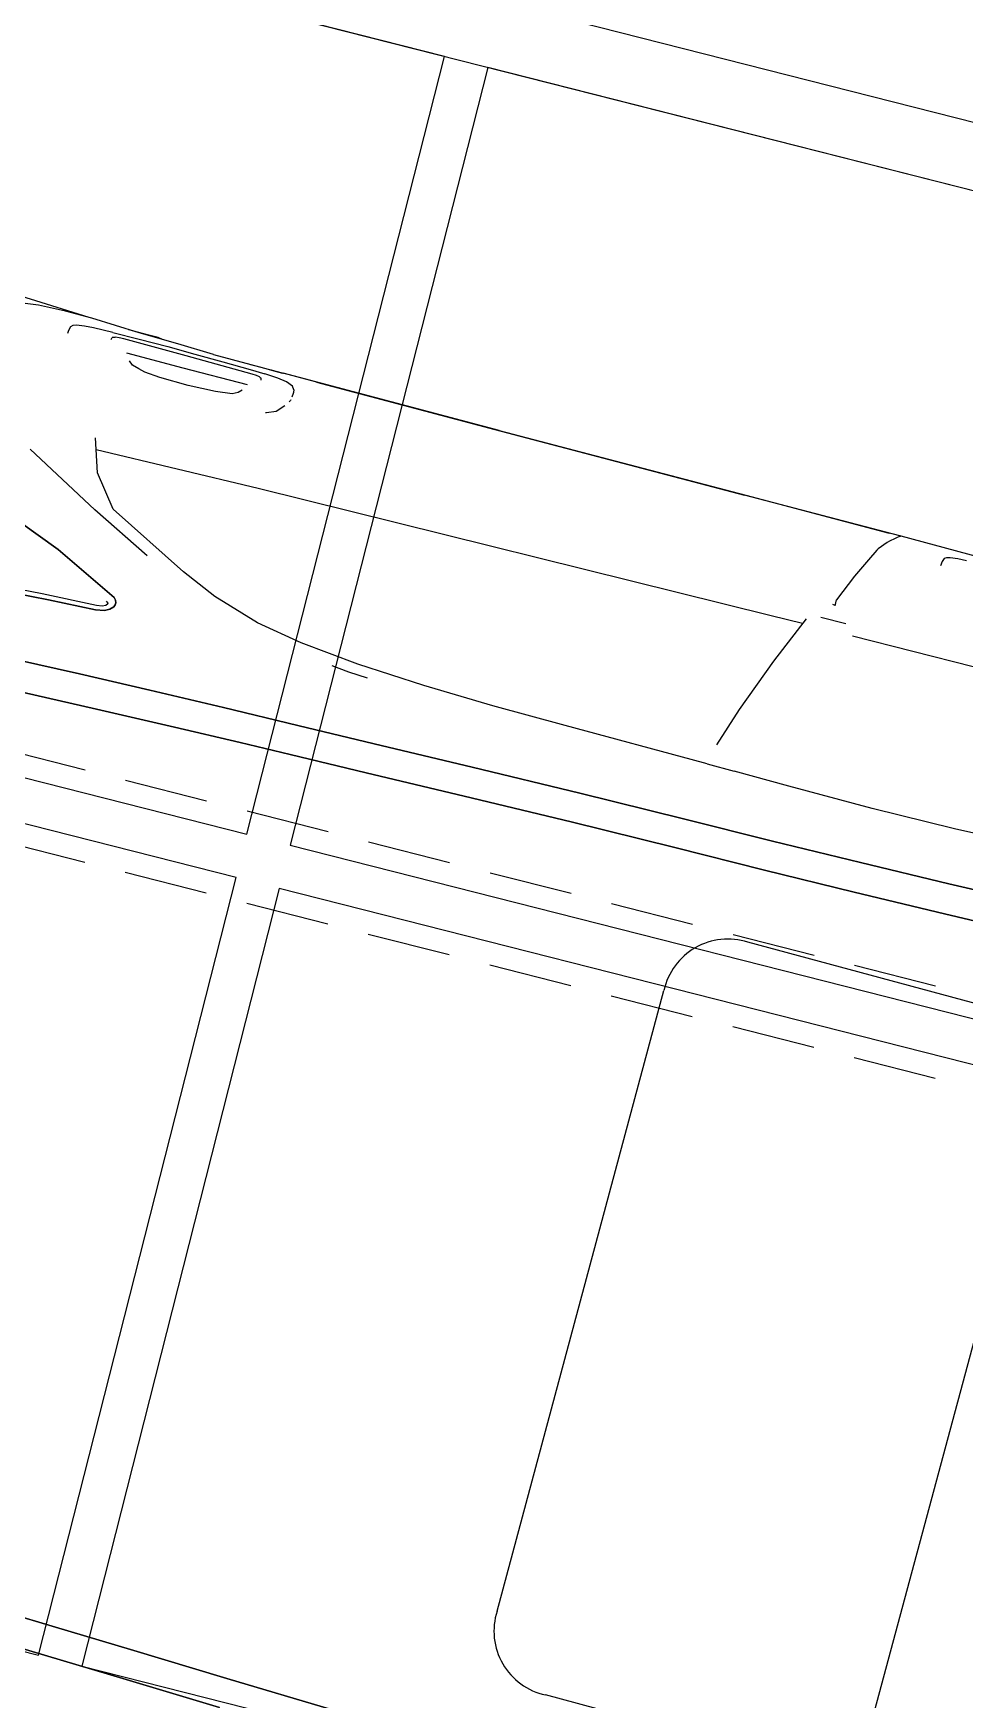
# Model space of a CAD drawing. Header units: inches. Extents: x 6322 to 85903, y -36042 to 7673.
# Drawn here: x 78178.7 to 78220.5, y 1940.3 to 2015.1 of the extents above; entities that cross this region are included whole.
import ezdxf

# ---------------------------------------------------------------- set-up
doc = ezdxf.new("R2010")
doc.units = ezdxf.units.IN
doc.header["$LTSCALE"] = 10
doc.linetypes.add('Amconstr', pattern=[9999, 9999, 0])
doc.linetypes.add('HIDDEN2', pattern=[0.1875, 0.125, -0.0625])
for name, color, linetype in [('ADSK_ASSOC_ENTITY_BACKUPS', 7, 'Continuous'), ('afaq', 6, 'Continuous'), ('CAR1', 250, 'Continuous'), ('PARK LINE', 2, 'Continuous'), ('SHADE I SEC BEAM', 11, 'HIDDEN2'), ('SOLAR PANEL', 10, 'Continuous')]:
    doc.layers.add(name, color=color, linetype=linetype)

# ---------------------------------------------------------------- blocks, each defined once
blk = doc.blocks.new('*U180')
at = {"layer": 'SOLAR PANEL'}
blk.add_lwpolyline([(-39, 18), (-39, -18), (39, -18), (39, 18)], close=True, dxfattribs=at)
blk = doc.blocks.new('*U179')
at = {"layer": 'SOLAR PANEL', "color": 0, "linetype": 'ByBlock', "lineweight": -2}
for p in [(0, 722), (80, 722), (0, 684), (80, 684)]:
    blk.add_blockref('*U180', p, dxfattribs=at)
blk = doc.blocks.new('*U85')
at = {"layer": 'SOLAR PANEL', "xscale": -1, "rotation": 165.7461911174656}
blk.add_blockref('*U179', (-184.487, 86.074), dxfattribs=at)
blk = doc.blocks.new('*U86')
at = {"layer": 'ADSK_ASSOC_ENTITY_BACKUPS', "linetype": 'Amconstr', "lineweight": 25}
blk.add_blockref('*U85', (0, 0), dxfattribs=at)
at = {"layer": 'SOLAR PANEL', "color": 0, "linetype": 'ByBlock', "lineweight": -2}
blk.add_blockref('*U85', (0, 0), dxfattribs=at)
blk = doc.blocks.new('*U83')
at = {"layer": 'SHADE I SEC BEAM', "ltscale": 3}
blk.add_lwpolyline([(-0.492, -1.938), (-232.135, 56.908), (-231.15, 60.784), (0.492, 1.938)], close=True, dxfattribs=at)
blk = doc.blocks.new('*U84')
at = {"layer": 'SHADE I SEC BEAM', "color": 0, "linetype": 'ByBlock', "lineweight": -2}
blk.add_blockref('*U83', (-168.413, -662.943), dxfattribs=at)
blk = doc.blocks.new('*U158')
at = {"layer": 'PARK LINE', "linetype": 'Amconstr', "lineweight": 25}
blk.add_line((-22.292, 5.663), (-218.073, 55.399), dxfattribs=at)
blk = doc.blocks.new('*U159')
at = {"layer": 'PARK LINE', "color": 0, "linetype": 'ByBlock', "lineweight": -2}
blk.add_blockref('*U158', (-182.694, -719.157), dxfattribs=at)
blk = doc.blocks.new('A$C6e495745')
at = {"layer": 'CAR1'}
for p, q in [((126.687, 63.472), (122.158, 63.605)), ((122.158, 63.605), (126.687, 63.472)), ((130.197, 63.375), (126.687, 63.472)), ((126.687, 63.472), (130.197, 63.375)), ((133.634, 63.286), (130.197, 63.375)), ((130.197, 63.375), (133.634, 63.286)), ((117.233, 62.389), (122.175, 62.26)), ((122.175, 62.26), (117.233, 62.389)), ((122.175, 62.26), (126.688, 62.13)), ((126.688, 62.13), (122.175, 62.26)), ((126.688, 62.13), (130.193, 62.034)), ((130.193, 62.034), (126.688, 62.13)), ((130.193, 62.034), (132.498, 61.972)), ((132.498, 61.972), (130.193, 62.034)), ((96.804, 59.26), (108.175, 59.26)), ((93.727, 56.19), (93.727, 27.355)), ((111.252, 56.19), (111.252, 27.355)), ((96.804, 24.285), (108.175, 24.285)), ((139.113, 21.773), (135.528, 21.645)), ((135.528, 21.645), (139.113, 21.773)), ((143.079, 21.924), (139.113, 21.773)), ((139.113, 21.773), (143.079, 21.924)), ((108.298, 20.967), (104.148, 20.877)), ((104.148, 20.877), (108.298, 20.967)), ((112.445, 21.035), (108.298, 20.967)), ((108.298, 20.967), (112.445, 21.035)), ((117.233, 21.129), (112.445, 21.035)), ((112.445, 21.035), (117.233, 21.129)), ((122.175, 21.258), (117.233, 21.129)), ((117.233, 21.129), (122.175, 21.258)), ((126.688, 21.389), (122.175, 21.258)), ((122.175, 21.258), (126.688, 21.389)), ((130.193, 21.484), (126.688, 21.389)), ((126.688, 21.389), (130.193, 21.484)), ((132.498, 21.547), (130.193, 21.484)), ((130.193, 21.484), (132.498, 21.547)), ((135.528, 21.645), (132.498, 21.547)), ((132.498, 21.547), (135.528, 21.645)), ((99.988, 20.765), (95.809, 20.632)), ((95.809, 20.632), (99.988, 20.765)), ((104.148, 20.877), (99.988, 20.765)), ((99.988, 20.765), (104.148, 20.877)), ((130.197, 20.144), (133.634, 20.231)), ((133.634, 20.231), (130.197, 20.144)), ((133.634, 20.231), (137.034, 20.334)), ((137.034, 20.334), (133.634, 20.231)), ((137.034, 20.334), (140.269, 20.446)), ((140.269, 20.446), (137.034, 20.334)), ((140.269, 20.446), (143.207, 20.567)), ((143.207, 20.567), (140.269, 20.446)), ((100.145, 19.407), (104.226, 19.522)), ((104.226, 19.522), (100.145, 19.407)), ((104.226, 19.522), (108.296, 19.616)), ((108.296, 19.616), (104.226, 19.522)), ((108.296, 19.616), (112.407, 19.686)), ((112.407, 19.686), (108.296, 19.616)), ((112.407, 19.686), (117.201, 19.78)), ((117.201, 19.78), (112.407, 19.686)), ((117.201, 19.78), (122.158, 19.912)), ((122.158, 19.912), (117.201, 19.78)), ((122.158, 19.912), (126.687, 20.046)), ((126.687, 20.046), (122.158, 19.912)), ((126.687, 20.046), (130.197, 20.144)), ((130.197, 20.144), (126.687, 20.046)), ((96.003, 19.271), (100.145, 19.407)), ((100.145, 19.407), (96.003, 19.271)), ((127.74, 17.273), (128.618, 17.236)), ((128.618, 17.236), (129.408, 17.147)), ((139.699, 17.292), (139.552, 17.144)), ((139.552, 17.144), (139.699, 17.292)), ((139.925, 17.41), (139.699, 17.292)), ((139.699, 17.292), (139.925, 17.41)), ((140.32, 17.479), (139.925, 17.41)), ((139.925, 17.41), (140.32, 17.479)), ((139.927, 17.177), (140.069, 17.253)), ((140.069, 17.253), (140.32, 17.291)), ((142.468, 17.592), (140.32, 17.479)), ((140.32, 17.479), (142.468, 17.592)), ((140.32, 17.291), (142.814, 17.413)), ((145.345, 17.793), (142.468, 17.592)), ((142.468, 17.592), (145.345, 17.793)), ((142.814, 17.413), (145.689, 17.613)), ((96.689, 16.794), (100.543, 16.971)), ((100.543, 16.971), (104.342, 17.042)), ((104.342, 17.042), (108.215, 17.048)), ((108.215, 17.048), (110.758, 17.036)), ((110.761, 17.036), (110.759, 17.039)), ((112.019, 17.03), (110.761, 17.036)), ((112.019, 17.029), (112.19, 17.028)), ((112.19, 17.028), (118.624, 17.031)), ((118.624, 17.031), (121.984, 17.011)), ((121.984, 17.011), (125.201, 16.94)), ((125.201, 16.94), (128.314, 16.779)), ((128.314, 16.779), (131.016, 16.517)), ((131.016, 16.517), (133.149, 16.162)), ((139.525, 17.046), (139.524, 16.951)), ((139.524, 16.951), (139.525, 17.046)), ((139.525, 16.959), (139.524, 16.951)), ((139.524, 16.951), (139.56, 16.839)), ((139.56, 16.839), (139.524, 16.951)), ((139.552, 17.144), (139.525, 17.046)), ((139.525, 17.046), (139.552, 17.144)), ((139.552, 17.144), (139.551, 17.136)), ((139.56, 16.839), (139.657, 16.731)), ((139.657, 16.731), (139.56, 16.839)), ((139.657, 16.731), (142.645, 15.308)), ((142.645, 15.308), (139.657, 16.731)), ((139.85, 17.079), (139.927, 17.177)), ((139.868, 17.048), (139.861, 17.093)), ((139.964, 16.987), (139.868, 17.048)), ((111.268, 14.301), (111.83, 16.098)), ((133.149, 16.162), (135.309, 15.517)), ((135.309, 15.517), (136.949, 14.817)), ((142.645, 15.308), (144.594, 14.57)), ((144.594, 14.57), (142.645, 15.308)), ((110.346, 11.814), (111.268, 14.301)), ((136.949, 14.817), (140.729, 12.924)), ((138.716, 14.541), (141.506, 13.159)), ((140.729, 12.924), (141.821, 11.531)), ((141.506, 13.159), (145.015, 11.287)), ((109.424, 9.596), (110.346, 11.814)), ((141.821, 11.531), (142.325, 10.029)), ((134.676, 10.338), (142.15, 10.549)), ((101.625, 9.73), (107.203, 9.805)), ((109.527, 9.844), (110.974, 9.868)), ((110.974, 9.868), (134.676, 10.338)), ((107.64, 9.348), (108.8, 9.368)), ((107.823, 7.182), (108.318, 8.418)), ((108.318, 8.694), (108.318, 8.418)), ((108.318, 8.666), (108.395, 8.667)), ((108.395, 8.667), (108.425, 8.668)), ((107.402, 6.304), (107.823, 7.182)), ((134.487, 6.438), (134.805, 6.783)), ((134.805, 6.783), (135.198, 6.954)), ((135.198, 6.954), (135.245, 6.962)), ((107.157, 5.798), (107.402, 6.304)), ((134.271, 5.809), (134.29, 5.985)), ((134.303, 6.108), (134.307, 6.142)), ((134.307, 6.142), (134.352, 6.216)), ((134.486, 6.435), (134.487, 6.438)), ((139.351, 5.984), (136.373, 5.955)), ((136.517, 6.258), (136.661, 6.407)), ((136.661, 6.407), (136.908, 6.527)), ((136.908, 6.527), (137.669, 6.628)), ((137.669, 6.628), (138.91, 6.687)), ((138.91, 6.687), (140.24, 6.674)), ((141.966, 5.983), (139.351, 5.984)), ((140.24, 6.674), (140.947, 6.617)), ((140.947, 6.617), (141.249, 6.539)), ((141.249, 6.539), (141.566, 6.449)), ((141.566, 6.449), (141.749, 6.296)), ((103.141, 5.213), (103.548, 5.235)), ((103.548, 5.235), (103.897, 5.273)), ((103.897, 5.273), (104.056, 5.315)), ((104.056, 5.315), (104.142, 5.378)), ((104.142, 5.378), (104.193, 5.521)), ((104.193, 5.521), (104.214, 5.739)), ((106.282, 4.899), (106.71, 5.265)), ((106.71, 5.265), (106.797, 5.341)), ((106.797, 5.341), (107.113, 5.721)), ((107.113, 5.721), (107.129, 5.74)), ((107.129, 5.74), (107.157, 5.798)), ((134.273, 5.767), (134.271, 5.809)), ((134.29, 5.64), (134.272, 5.75)), ((134.29, 5.64), (134.385, 5.493)), ((134.385, 5.493), (134.692, 5.386)), ((134.692, 5.386), (135.116, 5.33)), ((135.116, 5.33), (135.733, 5.294)), ((136.42, 5.277), (135.733, 5.294)), ((135.815, 5.603), (135.833, 5.518)), ((135.885, 5.491), (135.833, 5.518)), ((135.885, 5.491), (135.932, 5.479)), ((135.932, 5.479), (136.072, 5.454)), ((136.072, 5.454), (136.277, 5.446)), ((136.277, 5.446), (139.345, 5.422)), ((137.693, 5.254), (136.42, 5.277)), ((138.994, 5.245), (137.693, 5.254)), ((140.246, 5.238), (138.994, 5.245)), ((139.345, 5.422), (142.248, 5.417)), ((140.923, 5.24), (140.246, 5.238)), ((141.579, 5.243), (140.923, 5.24)), ((142.798, 5.261), (141.579, 5.243)), ((142.248, 5.417), (142.459, 5.422)), ((142.459, 5.422), (142.632, 5.444)), ((142.632, 5.444), (142.724, 5.48)), ((142.692, 5.454), (142.641, 5.447)), ((142.775, 5.493), (142.692, 5.454)), ((142.724, 5.48), (142.775, 5.493)), ((142.791, 5.586), (142.775, 5.493)), ((142.798, 5.261), (143.696, 5.29)), ((143.696, 5.29), (144.103, 5.321)), ((144.103, 5.321), (144.451, 5.372)), ((144.451, 5.372), (144.611, 5.428)), ((144.611, 5.428), (144.697, 5.513)), ((144.697, 5.513), (144.747, 5.701)), ((144.747, 5.701), (144.759, 5.835)), ((106.282, 4.899), (93.592, 4.92)), ((106.316, 4.912), (106.296, 4.911)), ((106.316, 4.911), (106.307, 4.921)), ((106.319, 4.911), (106.316, 4.911)), ((106.319, 4.911), (113.538, 4.949)), ((113.473, 4.945), (106.814, 4.914)), ((124.916, 5.004), (113.473, 4.945)), ((125.113, 5.014), (113.538, 4.949)), ((124.916, 5.004), (134.942, 5.037)), ((133.398, 5.045), (125.113, 5.014)), ((125.125, 5.016), (134.371, 5.048)), ((125.14, 5.016), (125.125, 5.016)), ((134.371, 5.048), (134.966, 5.049)), ((136.449, 5.042), (134.942, 5.037)), ((135.487, 5.049), (134.966, 5.049)), ((134.966, 5.049), (135.502, 5.049)), ((135.487, 5.049), (134.966, 5.049)), ((136.026, 5.047), (135.487, 5.049)), ((135.487, 5.049), (135.502, 5.049)), ((136.454, 5.043), (136.026, 5.047)), ((138.187, 5.042), (136.449, 5.042)), ((138.187, 5.042), (139.85, 5.008)), ((139.85, 5.008), (141.66, 4.975)), ((140.558, 4.995), (140.776, 4.958)), ((140.776, 4.958), (141.21, 4.958)), ((141.21, 4.958), (142.137, 4.958)), ((141.66, 4.975), (143.879, 4.895)), ((143.879, 4.895), (145.1, 4.89)), ((143.994, 4.895), (146.501, 4.794)), ((145.1, 4.89), (146.338, 4.948)), ((146.338, 4.948), (147.048, 5.047)), ((146.501, 4.794), (148.237, 4.732))]:
    blk.add_line(p, q, dxfattribs=at)
for centre, start, end in [((108.319, 56.328), 357.31242, 92.81517), ((108.319, 27.218), 267.18483, 2.68758)]:
    blk.add_arc(centre, 2.936, start, end, dxfattribs=at)

msp = doc.modelspace()

# ---------------------------------------------------------------- linework, layer by layer
at = {"layer": 'afaq', "lineweight": -3}
msp.add_lwpolyline([(78407.34268, 2144.2794), (78219.31506, 2192.04564, 0.41421356), (78168.2669, 2161.67977), (78141.4379, 2056.06974, 0.41421356), (78158.78982, 2026.89937), (78353.92502, 1977.32754)], format="xyb", dxfattribs=at)

# ---------------------------------------------------------------- block references
at = {"layer": 'CAR1', "rotation": 164.9497587353136}
msp.add_blockref('A$C6e495745', (78321.52569, 1969.68856), dxfattribs=at)
at = {"layer": 'PARK LINE', "linetype": 'Amconstr', "lineweight": 25, "xscale": -1, "rotation": 151.4923822348115}
msp.add_blockref('*U159', (78170.49281, 1255.2627), dxfattribs=at)
at = {"layer": 'SHADE I SEC BEAM', "linetype": 'Amconstr', "lineweight": 25, "xscale": -1, "rotation": 151.4923822347902}
msp.add_blockref('*U84', (78175.66338, 1275.61621), dxfattribs=at)
at = {"layer": 'SOLAR PANEL', "linetype": 'Amconstr', "lineweight": 25, "xscale": -1, "rotation": 151.4923822348075}
msp.add_blockref('*U86', (78180.34152, 1294.03128), dxfattribs=at)

doc.saveas('drawing.dxf')
